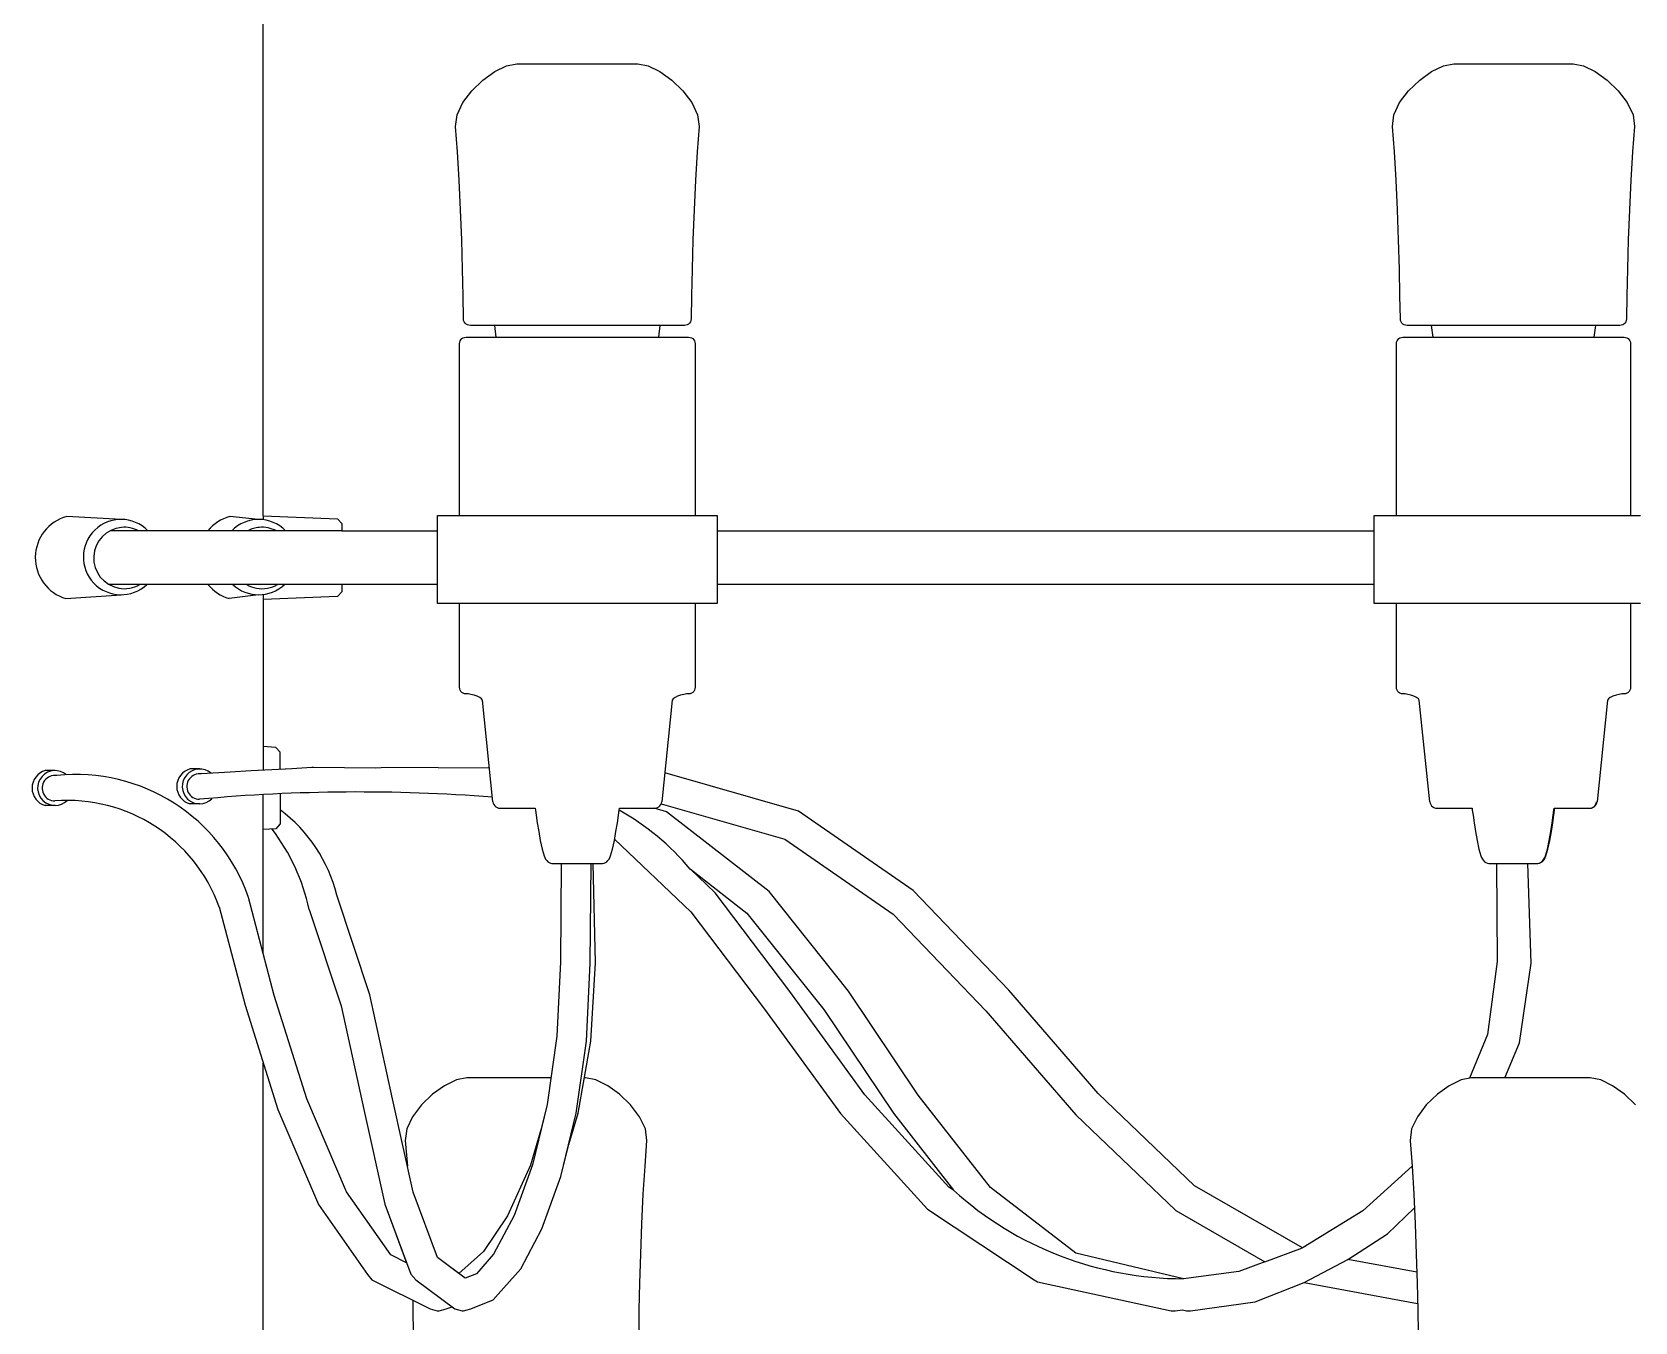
# Model space of a CAD drawing. Header units: millimetres. Extents: x 112 to 8820, y -2365 to 5002.
# Drawn here: x 3420 to 3602.2, y -539.9 to -393.3 of the extents above; entities that cross this region are included whole.
import ezdxf

# ---------------------------------------------------------------- set-up
doc = ezdxf.new("R2010")
doc.units = ezdxf.units.MM

# ---------------------------------------------------------------- blocks, each defined once
blk = doc.blocks.new('2097-50_EL_lateral')
for p, q in [((2.914, -82.192), (2.914, -61.681)), ((5.409, -77.242), (5.545, -77.144)), ((5.545, -77.144), (5.678, -77.078)), ((5.678, -77.078), (5.796, -77.054)), ((5.796, -77.054), (5.828, -77.054)), ((5.828, -77.054), (5.9, -77.054)), ((5.9, -77.054), (6.009, -77.054)), ((6.009, -77.054), (6.146, -77.054)), ((6.146, -77.054), (6.304, -77.054)), ((6.304, -77.054), (6.472, -77.054)), ((6.472, -77.054), (6.64, -77.054)), ((6.64, -77.054), (6.798, -77.054)), ((6.798, -77.054), (6.935, -77.054)), ((6.935, -77.054), (7.043, -77.054)), ((7.043, -77.054), (7.115, -77.054)), ((7.115, -77.054), (7.147, -77.054)), ((7.147, -77.054), (7.169, -77.054)), ((7.169, -77.054), (7.288, -77.078)), ((7.288, -77.078), (7.421, -77.144)), ((7.421, -77.144), (7.557, -77.242)), ((16.056, -77.242), (16.191, -77.144)), ((16.191, -77.144), (16.325, -77.078)), ((16.325, -77.078), (16.443, -77.054)), ((16.443, -77.054), (16.449, -77.054)), ((16.449, -77.054), (16.48, -77.054)), ((16.48, -77.054), (16.553, -77.054)), ((16.553, -77.054), (16.661, -77.054)), ((16.661, -77.054), (16.798, -77.054)), ((16.798, -77.054), (16.956, -77.054)), ((16.956, -77.054), (17.124, -77.054)), ((17.124, -77.054), (17.292, -77.054)), ((17.292, -77.054), (17.45, -77.054)), ((17.45, -77.054), (17.587, -77.054)), ((17.587, -77.054), (17.695, -77.054)), ((17.695, -77.054), (17.767, -77.054)), ((17.767, -77.054), (17.799, -77.054)), ((17.799, -77.054), (17.917, -77.078)), ((17.917, -77.078), (18.051, -77.144)), ((18.051, -77.144), (18.187, -77.242)), ((5.182, -77.497), (5.284, -77.363)), ((5.284, -77.363), (5.409, -77.242)), ((7.557, -77.242), (7.682, -77.363)), ((7.682, -77.363), (7.784, -77.497)), ((15.828, -77.497), (15.93, -77.363)), ((15.93, -77.363), (16.056, -77.242)), ((18.187, -77.242), (18.312, -77.363)), ((18.312, -77.363), (18.414, -77.497)), ((5.116, -77.635), (5.182, -77.497)), ((7.784, -77.497), (7.85, -77.635)), ((15.763, -77.635), (15.828, -77.497)), ((18.414, -77.497), (18.48, -77.635)), ((5.099, -77.768), (5.116, -77.635)), ((5.121, -78.057), (5.099, -77.768)), ((7.867, -77.768), (7.844, -78.057)), ((7.85, -77.635), (7.867, -77.768)), ((15.745, -77.768), (15.763, -77.635)), ((15.768, -78.057), (15.745, -77.768)), ((18.497, -77.768), (18.474, -78.057)), ((18.48, -77.635), (18.497, -77.768)), ((5.141, -78.377), (5.121, -78.057)), ((7.844, -78.057), (7.825, -78.377)), ((15.787, -78.377), (15.768, -78.057)), ((18.474, -78.057), (18.455, -78.377)), ((5.157, -78.716), (5.141, -78.377)), ((7.825, -78.377), (7.809, -78.716)), ((15.803, -78.716), (15.787, -78.377)), ((18.455, -78.377), (18.439, -78.716)), ((5.17, -79.058), (5.157, -78.716)), ((7.809, -78.716), (7.796, -79.058)), ((15.816, -79.058), (15.803, -78.716)), ((18.439, -78.716), (18.426, -79.058)), ((5.179, -79.388), (5.17, -79.058)), ((7.796, -79.058), (7.787, -79.388)), ((15.826, -79.388), (15.816, -79.058)), ((18.426, -79.058), (18.416, -79.388)), ((5.186, -79.692), (5.179, -79.388)), ((7.787, -79.388), (7.78, -79.692)), ((15.832, -79.692), (15.826, -79.388)), ((18.416, -79.388), (18.41, -79.692)), ((5.189, -79.956), (5.186, -79.692)), ((7.78, -79.692), (7.777, -79.956)), ((15.836, -79.956), (15.832, -79.692)), ((18.41, -79.692), (18.406, -79.956)), ((5.191, -79.973), (5.189, -79.956)), ((7.777, -79.956), (7.774, -79.973)), ((15.838, -79.973), (15.836, -79.956)), ((18.406, -79.956), (18.404, -79.973)), ((5.197, -79.989), (5.191, -79.973)), ((5.207, -80.002), (5.197, -79.989)), ((5.219, -80.014), (5.207, -80.002)), ((5.233, -80.022), (5.219, -80.014)), ((5.249, -80.027), (5.233, -80.022)), ((5.267, -80.029), (5.249, -80.027)), ((5.324, -80.029), (5.267, -80.029)), ((5.452, -80.029), (5.324, -80.029)), ((5.544, -80.029), (5.452, -80.029)), ((5.562, -80.163), (5.544, -80.029)), ((7.422, -80.029), (5.544, -80.029)), ((7.422, -80.029), (7.404, -80.163)), ((7.491, -80.029), (7.422, -80.029)), ((7.62, -80.029), (7.491, -80.029)), ((7.677, -80.029), (7.62, -80.029)), ((7.699, -80.029), (7.677, -80.029)), ((7.717, -80.027), (7.699, -80.029)), ((7.733, -80.022), (7.717, -80.027)), ((7.747, -80.014), (7.733, -80.022)), ((7.759, -80.002), (7.747, -80.014)), ((7.768, -79.989), (7.759, -80.002)), ((7.774, -79.973), (7.768, -79.989)), ((15.844, -79.989), (15.838, -79.973)), ((15.853, -80.002), (15.844, -79.989)), ((15.865, -80.014), (15.853, -80.002)), ((15.88, -80.022), (15.865, -80.014)), ((15.896, -80.027), (15.88, -80.022)), ((15.913, -80.029), (15.896, -80.027)), ((15.919, -80.029), (15.913, -80.029)), ((15.976, -80.029), (15.919, -80.029)), ((16.105, -80.029), (15.976, -80.029)), ((16.19, -80.029), (16.105, -80.029)), ((16.209, -80.163), (16.19, -80.029)), ((18.052, -80.029), (16.19, -80.029)), ((18.052, -80.029), (18.034, -80.163)), ((18.143, -80.029), (18.052, -80.029)), ((18.272, -80.029), (18.143, -80.029)), ((18.329, -80.029), (18.272, -80.029)), ((18.346, -80.027), (18.329, -80.029)), ((18.363, -80.022), (18.346, -80.027)), ((18.377, -80.014), (18.363, -80.022)), ((18.389, -80.002), (18.377, -80.014)), ((18.398, -79.989), (18.389, -80.002)), ((18.404, -79.973), (18.398, -79.989)), ((5.144, -80.237), (5.146, -80.22)), ((5.144, -82.19), (5.144, -80.237)), ((5.146, -80.22), (5.152, -80.205)), ((5.152, -80.205), (5.16, -80.191)), ((5.16, -80.191), (5.172, -80.179)), ((5.172, -80.179), (5.186, -80.171)), ((5.186, -80.171), (5.201, -80.165)), ((5.201, -80.165), (5.218, -80.163)), ((5.218, -80.163), (5.246, -80.163)), ((5.246, -80.163), (5.327, -80.163)), ((5.327, -80.163), (5.458, -80.163)), ((5.458, -80.163), (5.633, -80.163)), ((5.633, -80.163), (5.845, -80.163)), ((5.845, -80.163), (6.084, -80.163)), ((6.084, -80.163), (6.341, -80.163)), ((6.341, -80.163), (6.603, -80.163)), ((6.603, -80.163), (6.859, -80.163)), ((6.859, -80.163), (7.099, -80.163)), ((7.099, -80.163), (7.311, -80.163)), ((7.311, -80.163), (7.486, -80.163)), ((7.486, -80.163), (7.617, -80.163)), ((7.617, -80.163), (7.698, -80.163)), ((7.698, -80.163), (7.725, -80.163)), ((7.725, -80.163), (7.748, -80.163)), ((7.748, -80.163), (7.765, -80.165)), ((7.765, -80.165), (7.78, -80.171)), ((7.78, -80.171), (7.794, -80.179)), ((7.794, -80.179), (7.805, -80.191)), ((7.805, -80.191), (7.814, -80.205)), ((7.814, -80.205), (7.82, -80.22)), ((7.82, -80.22), (7.822, -80.237)), ((7.822, -80.237), (7.822, -82.19)), ((15.791, -80.237), (15.793, -80.22)), ((15.791, -82.19), (15.791, -80.237)), ((15.793, -80.22), (15.798, -80.205)), ((15.798, -80.205), (15.807, -80.191)), ((15.807, -80.191), (15.818, -80.179)), ((15.818, -80.179), (15.832, -80.171)), ((15.832, -80.171), (15.848, -80.165)), ((15.848, -80.165), (15.865, -80.163)), ((15.865, -80.163), (15.87, -80.163)), ((15.87, -80.163), (15.898, -80.163)), ((15.898, -80.163), (15.979, -80.163)), ((15.979, -80.163), (16.11, -80.163)), ((16.11, -80.163), (16.285, -80.163)), ((16.285, -80.163), (16.497, -80.163)), ((16.497, -80.163), (16.736, -80.163)), ((16.736, -80.163), (16.993, -80.163)), ((16.993, -80.163), (17.255, -80.163)), ((17.255, -80.163), (17.511, -80.163)), ((17.511, -80.163), (17.751, -80.163)), ((17.751, -80.163), (17.963, -80.163)), ((17.963, -80.163), (18.138, -80.163)), ((18.138, -80.163), (18.269, -80.163)), ((18.269, -80.163), (18.35, -80.163)), ((18.35, -80.163), (18.378, -80.163)), ((18.378, -80.163), (18.394, -80.165)), ((18.394, -80.165), (18.41, -80.171)), ((18.41, -80.171), (18.424, -80.179)), ((18.424, -80.179), (18.435, -80.191)), ((18.435, -80.191), (18.444, -80.205)), ((18.444, -80.205), (18.45, -80.22)), ((18.45, -80.22), (18.452, -80.237)), ((18.452, -80.237), (18.452, -82.19)), ((2.861, -82.235, 0.142), (2.535, -82.2, 0.047)), ((2.914, -82.192), (3.756, -82.227)), ((2.914, -82.192), (2.914, -82.238)), ((3.756, -82.227), (3.806, -82.279)), ((3.806, -82.279), (3.806, -82.298)), ((3.806, -82.298), (3.806, -82.353)), ((4.893, -82.972), (4.893, -82.19)), ((4.893, -82.19), (4.927, -82.19)), ((4.927, -82.19), (5.029, -82.19)), ((5.029, -82.19), (5.194, -82.19)), ((5.194, -82.19), (5.415, -82.19)), ((5.213, -82.19), (5.418, -82.19)), ((5.415, -82.19), (5.682, -82.19)), ((5.418, -82.19), (5.663, -82.19)), ((5.663, -82.19), (5.935, -82.19)), ((5.682, -82.19), (5.984, -82.19)), ((5.984, -82.19), (6.307, -82.19)), ((6.307, -82.19), (6.637, -82.19)), ((6.637, -82.19), (6.96, -82.19)), ((6.96, -82.19), (7.261, -82.19)), ((7.261, -82.19), (7.528, -82.19)), ((7.528, -82.19), (7.749, -82.19)), ((7.749, -82.19), (7.914, -82.19)), ((7.914, -82.19), (8.016, -82.19)), ((8.016, -82.19), (8.051, -82.19)), ((8.051, -82.19), (8.073, -82.19)), ((8.073, -82.19), (8.073, -82.972)), ((15.539, -82.972), (15.539, -82.19)), ((15.539, -82.19), (15.545, -82.19)), ((15.545, -82.19), (15.579, -82.19)), ((15.579, -82.19), (15.681, -82.19)), ((15.681, -82.19), (15.846, -82.19)), ((15.846, -82.19), (16.067, -82.19)), ((16.067, -82.19), (16.334, -82.19)), ((16.334, -82.19), (16.636, -82.19)), ((16.636, -82.19), (16.959, -82.19)), ((16.959, -82.19), (17.289, -82.19)), ((17.289, -82.19), (17.612, -82.19)), ((17.612, -82.19), (17.913, -82.19)), ((17.913, -82.19), (18.18, -82.19)), ((18.18, -82.19), (18.401, -82.19)), ((18.401, -82.19), (18.566, -82.19)), ((3.806, -82.363), (1.173, -82.363)), ((3.806, -82.353), (3.806, -82.363)), ((3.806, -82.363), (4.893, -82.363)), ((8.073, -82.363), (15.539, -82.363)), ((3.806, -82.972), (1.159, -82.972)), ((3.806, -83.056), (3.756, -83.109)), ((4.893, -82.972), (3.806, -82.972)), ((3.806, -82.972), (3.806, -82.982)), ((3.806, -82.982), (3.806, -83.037)), ((3.806, -83.037), (3.806, -83.056)), ((4.893, -83.19), (4.893, -82.972)), ((15.539, -82.972), (8.073, -82.972)), ((8.073, -82.972), (8.073, -83.19)), ((15.539, -83.19), (15.539, -82.972)), ((2.861, -83.09, 0.142), (2.525, -83.132, 0.047)), ((2.914, -83.086), (2.914, -85.086)), ((3.756, -83.109), (2.914, -83.143)), ((4.927, -83.19), (4.893, -83.19)), ((5.029, -83.19), (4.927, -83.19)), ((5.194, -83.19), (5.029, -83.19)), ((5.144, -84.142), (5.144, -83.19)), ((5.415, -83.19), (5.194, -83.19)), ((5.682, -83.19), (5.415, -83.19)), ((5.984, -83.19), (5.682, -83.19)), ((6.307, -83.19), (5.984, -83.19)), ((6.637, -83.19), (6.307, -83.19)), ((6.96, -83.19), (6.637, -83.19)), ((7.261, -83.19), (6.96, -83.19)), ((7.528, -83.19), (7.261, -83.19)), ((7.749, -83.19), (7.528, -83.19)), ((7.914, -83.19), (7.749, -83.19)), ((7.822, -83.19), (7.822, -84.142)), ((8.016, -83.19), (7.914, -83.19)), ((8.051, -83.19), (8.016, -83.19)), ((8.073, -83.19), (8.051, -83.19)), ((15.545, -83.19), (15.539, -83.19)), ((15.579, -83.19), (15.545, -83.19)), ((15.681, -83.19), (15.579, -83.19)), ((15.846, -83.19), (15.681, -83.19)), ((15.791, -84.142), (15.791, -83.19)), ((16.067, -83.19), (15.846, -83.19)), ((16.334, -83.19), (16.067, -83.19)), ((16.636, -83.19), (16.334, -83.19)), ((16.959, -83.19), (16.636, -83.19)), ((17.289, -83.19), (16.959, -83.19)), ((17.612, -83.19), (17.289, -83.19)), ((17.913, -83.19), (17.612, -83.19)), ((18.18, -83.19), (17.913, -83.19)), ((18.401, -83.19), (18.18, -83.19)), ((18.566, -83.19), (18.401, -83.19)), ((18.452, -83.19), (18.452, -84.142)), ((5.146, -84.159), (5.144, -84.142)), ((7.822, -84.142), (7.82, -84.159)), ((15.793, -84.159), (15.791, -84.142)), ((18.452, -84.142), (18.45, -84.159)), ((5.152, -84.175), (5.146, -84.159)), ((5.16, -84.189), (5.152, -84.175)), ((5.172, -84.2), (5.16, -84.189)), ((5.186, -84.209), (5.172, -84.2)), ((5.201, -84.215), (5.186, -84.209)), ((5.218, -84.216), (5.201, -84.215)), ((5.243, -84.218), (5.218, -84.216)), ((5.274, -84.224), (5.243, -84.218)), ((5.309, -84.232), (5.274, -84.224)), ((5.343, -84.244), (5.309, -84.232)), ((5.373, -84.257), (5.343, -84.244)), ((5.395, -84.273), (5.373, -84.257)), ((5.405, -84.29), (5.395, -84.273)), ((5.524, -85.442), (5.405, -84.29)), ((7.561, -84.29), (7.442, -85.442)), ((7.571, -84.273), (7.561, -84.29)), ((7.593, -84.257), (7.571, -84.273)), ((7.623, -84.244), (7.593, -84.257)), ((7.657, -84.232), (7.623, -84.244)), ((7.692, -84.224), (7.657, -84.232)), ((7.723, -84.218), (7.692, -84.224)), ((7.748, -84.216), (7.723, -84.218)), ((7.765, -84.215), (7.748, -84.216)), ((7.78, -84.209), (7.765, -84.215)), ((7.794, -84.2), (7.78, -84.209)), ((7.805, -84.189), (7.794, -84.2)), ((7.814, -84.175), (7.805, -84.189)), ((7.82, -84.159), (7.814, -84.175)), ((15.798, -84.175), (15.793, -84.159)), ((15.807, -84.189), (15.798, -84.175)), ((15.818, -84.2), (15.807, -84.189)), ((15.832, -84.209), (15.818, -84.2)), ((15.848, -84.215), (15.832, -84.209)), ((15.865, -84.216), (15.848, -84.215)), ((15.889, -84.218), (15.865, -84.216)), ((15.92, -84.224), (15.889, -84.218)), ((15.955, -84.232), (15.92, -84.224)), ((15.99, -84.244), (15.955, -84.232)), ((16.02, -84.257), (15.99, -84.244)), ((16.042, -84.273), (16.02, -84.257)), ((16.051, -84.29), (16.042, -84.273)), ((16.171, -85.442), (16.051, -84.29)), ((18.191, -84.29), (18.072, -85.442)), ((18.201, -84.273), (18.191, -84.29)), ((18.222, -84.257), (18.201, -84.273)), ((18.252, -84.244), (18.222, -84.257)), ((18.287, -84.232), (18.252, -84.244)), ((18.322, -84.224), (18.287, -84.232)), ((18.353, -84.218), (18.322, -84.224)), ((18.378, -84.216), (18.353, -84.218)), ((18.394, -84.215), (18.378, -84.216)), ((18.41, -84.209), (18.394, -84.215)), ((18.424, -84.2), (18.41, -84.209)), ((18.435, -84.189), (18.424, -84.2)), ((18.444, -84.175), (18.435, -84.189)), ((18.45, -84.159), (18.444, -84.175)), ((3.056, -84.825), (2.914, -84.814)), ((3.106, -84.88), (3.056, -84.825)), ((3.106, -84.899), (3.106, -84.88)), ((3.24, -85.068), (3.011, -85.081)), ((3.106, -84.954), (3.106, -84.899)), ((3.106, -85.04), (3.106, -84.954)), ((3.106, -85.075), (3.106, -85.04)), ((3.24, -85.068), (3.106, -85.075)), ((3.467, -85.055), (3.24, -85.068)), ((3.467, -85.055), (3.24, -85.068)), ((3.482, -85.055), (3.467, -85.055)), ((3.482, -85.055), (3.467, -85.055)), ((3.484, -85.055), (3.482, -85.055)), ((3.484, -85.055), (3.482, -85.055)), ((4.188, -85.061), (3.484, -85.055)), ((4.188, -85.061), (3.484, -85.055)), ((4.317, -85.055), (4.188, -85.061)), ((4.317, -85.055), (4.188, -85.061)), ((5.485, -85.063), (4.317, -85.055)), ((5.485, -85.063), (4.317, -85.055)), ((0.547, -85.089, -0.203), (0.437, -85.089, -0.203)), ((2.191, -85.07), (2.081, -85.07)), ((2.539, -85.106), (2.212, -85.127, 0.203)), ((2.777, -85.093), (2.539, -85.106)), ((3.011, -85.081), (2.777, -85.093)), ((8.997, -85.551), (7.476, -85.115)), ((8.997, -85.551), (7.476, -85.115)), ((2.914, -87.168), (2.914, -85.362)), ((3.106, -85.352), (3.106, -85.675)), ((0.547, -85.485, -0.203), (0.437, -85.485, -0.203)), ((2.191, -85.467), (2.081, -85.467)), ((3.106, -85.534), (3.106, -85.62)), ((5.524, -85.442), (5.528, -85.46)), ((5.528, -85.46), (5.535, -85.475)), ((5.535, -85.475), (5.545, -85.489)), ((5.545, -85.489), (5.557, -85.5)), ((5.557, -85.5), (5.572, -85.509)), ((5.572, -85.509), (5.588, -85.514)), ((5.588, -85.514), (5.606, -85.516)), ((5.606, -85.516), (5.625, -85.516)), ((5.625, -85.516), (5.681, -85.516)), ((5.681, -85.516), (5.771, -85.516)), ((5.771, -85.516), (5.892, -85.516)), ((5.892, -85.516), (6.005, -85.516)), ((6.005, -85.516), (6.008, -85.538)), ((6.008, -85.538), (6.016, -85.597)), ((6.016, -85.597), (6.028, -85.682)), ((6.938, -85.682), (6.95, -85.597)), ((6.95, -85.597), (6.958, -85.538)), ((6.958, -85.538), (6.961, -85.516)), ((6.961, -85.516), (7.051, -85.516)), ((7.051, -85.516), (7.172, -85.516)), ((7.172, -85.516), (7.263, -85.516)), ((7.263, -85.516), (7.319, -85.516)), ((7.319, -85.516), (7.338, -85.516)), ((7.338, -85.516), (7.341, -85.516)), ((7.341, -85.516), (7.36, -85.516)), ((7.497, -85.559), (7.355, -85.516)), ((7.497, -85.559), (7.355, -85.516)), ((7.36, -85.516), (7.378, -85.514)), ((7.378, -85.514), (7.394, -85.509)), ((7.394, -85.509), (7.409, -85.5)), ((7.409, -85.5), (7.421, -85.489)), ((7.421, -85.489), (7.431, -85.475)), ((7.431, -85.475), (7.438, -85.46)), ((7.435, -85.466), (8.841, -85.869)), ((7.435, -85.466), (8.841, -85.869)), ((7.438, -85.46), (7.442, -85.442)), ((8.662, -86.462), (7.497, -85.559)), ((8.662, -86.462), (7.497, -85.559)), ((10.3, -86.452), (8.997, -85.551)), ((10.3, -86.452), (8.997, -85.551)), ((16.171, -85.442), (16.174, -85.46)), ((16.171, -85.442), (16.174, -85.46)), ((16.174, -85.46), (16.181, -85.475)), ((16.174, -85.46), (16.181, -85.475)), ((16.181, -85.475), (16.191, -85.489)), ((16.181, -85.475), (16.191, -85.489)), ((16.191, -85.489), (16.204, -85.5)), ((16.191, -85.489), (16.204, -85.5)), ((16.204, -85.5), (16.218, -85.509)), ((16.204, -85.5), (16.218, -85.509)), ((16.218, -85.509), (16.235, -85.514)), ((16.218, -85.509), (16.235, -85.514)), ((16.235, -85.514), (16.252, -85.516)), ((16.235, -85.514), (16.252, -85.516)), ((16.252, -85.516), (16.271, -85.516)), ((16.252, -85.516), (16.271, -85.516)), ((16.271, -85.516), (16.327, -85.516)), ((16.271, -85.516), (16.327, -85.516)), ((16.327, -85.516), (16.418, -85.516)), ((16.327, -85.516), (16.418, -85.516)), ((16.418, -85.516), (16.539, -85.516)), ((16.418, -85.516), (16.539, -85.516)), ((16.539, -85.516), (16.652, -85.516)), ((16.539, -85.516), (16.652, -85.516)), ((16.652, -85.516), (16.654, -85.538)), ((16.652, -85.516), (16.654, -85.538)), ((16.654, -85.538), (16.662, -85.597)), ((16.654, -85.538), (16.662, -85.597)), ((16.662, -85.597), (16.674, -85.682)), ((16.662, -85.597), (16.674, -85.682)), ((17.562, -85.682), (17.574, -85.597)), ((17.568, -85.682), (17.58, -85.597)), ((17.574, -85.597), (17.582, -85.538)), ((17.58, -85.597), (17.588, -85.538)), ((17.582, -85.538), (17.585, -85.516)), ((17.585, -85.516), (17.698, -85.516)), ((17.588, -85.538), (17.591, -85.516)), ((17.591, -85.516), (17.698, -85.516)), ((17.698, -85.516), (17.819, -85.516)), ((17.698, -85.516), (17.819, -85.516)), ((17.819, -85.516), (17.91, -85.516)), ((17.819, -85.516), (17.91, -85.516)), ((17.91, -85.516), (17.965, -85.516)), ((17.91, -85.516), (17.965, -85.516)), ((17.965, -85.516), (17.984, -85.516)), ((17.965, -85.516), (17.984, -85.516)), ((17.984, -85.516), (18.002, -85.514)), ((17.984, -85.516), (17.99, -85.516)), ((17.99, -85.516), (18.008, -85.514)), ((18.002, -85.514), (18.018, -85.509)), ((18.008, -85.514), (18.024, -85.509)), ((18.018, -85.509), (18.033, -85.5)), ((18.024, -85.509), (18.038, -85.5)), ((18.033, -85.5), (18.045, -85.489)), ((18.038, -85.5), (18.051, -85.489)), ((18.045, -85.489), (18.055, -85.475)), ((18.051, -85.489), (18.061, -85.475)), ((18.055, -85.475), (18.062, -85.46)), ((18.061, -85.475), (18.068, -85.46)), ((18.062, -85.46), (18.066, -85.442)), ((18.068, -85.46), (18.072, -85.442)), ((3.056, -85.749), (2.914, -85.76)), ((3.106, -85.694), (3.056, -85.749)), ((3.106, -85.675), (3.106, -85.694)), ((6.028, -85.682), (6.044, -85.782)), ((6.044, -85.782), (6.062, -85.885)), ((6.904, -85.885), (6.922, -85.782)), ((6.922, -85.782), (6.938, -85.682)), ((16.674, -85.682), (16.69, -85.782)), ((16.674, -85.682), (16.69, -85.782)), ((16.69, -85.782), (16.709, -85.885)), ((16.69, -85.782), (16.709, -85.885)), ((17.528, -85.885), (17.547, -85.782)), ((17.534, -85.885), (17.552, -85.782)), ((17.547, -85.782), (17.562, -85.682)), ((17.552, -85.782), (17.568, -85.682)), ((6.062, -85.885), (6.083, -85.981)), ((6.883, -85.981), (6.904, -85.885)), ((6.907, -85.868), (7.773, -86.693)), ((6.907, -85.868), (7.773, -86.693)), ((8.841, -85.869), (10.071, -86.719)), ((8.841, -85.869), (10.071, -86.719)), ((16.709, -85.885), (16.729, -85.981)), ((16.709, -85.885), (16.729, -85.981)), ((17.507, -85.981), (17.528, -85.885)), ((17.513, -85.981), (17.534, -85.885)), ((6.083, -85.981), (6.105, -86.059)), ((6.105, -86.059), (6.113, -86.078)), ((6.113, -86.078), (6.123, -86.096)), ((6.123, -86.096), (6.135, -86.112)), ((6.135, -86.112), (6.148, -86.125)), ((6.148, -86.125), (6.163, -86.135)), ((6.163, -86.135), (6.178, -86.141)), ((6.178, -86.141), (6.195, -86.144)), ((6.195, -86.144), (6.201, -86.144)), ((6.201, -86.144), (6.219, -86.144)), ((6.219, -86.144), (6.248, -86.144)), ((6.248, -86.144), (6.287, -86.144)), ((6.287, -86.144), (6.334, -86.144)), ((6.301, -86.144), (6.291, -87.261)), ((6.301, -86.144), (6.291, -87.261)), ((6.334, -86.144), (6.386, -86.144)), ((6.386, -86.144), (6.443, -86.144)), ((6.443, -86.144), (6.501, -86.144)), ((6.501, -86.144), (6.557, -86.144)), ((6.557, -86.144), (6.61, -86.144)), ((6.61, -86.144), (6.657, -86.144)), ((6.63, -87.276), (6.64, -86.144)), ((6.657, -86.144), (6.695, -86.144)), ((6.689, -87.274), (6.661, -86.144)), ((6.695, -86.144), (6.724, -86.144)), ((6.724, -86.144), (6.742, -86.144)), ((6.742, -86.144), (6.748, -86.144)), ((6.748, -86.144), (6.764, -86.144)), ((6.764, -86.144), (6.77, -86.144)), ((6.77, -86.144), (6.787, -86.141)), ((6.787, -86.141), (6.803, -86.135)), ((6.803, -86.135), (6.818, -86.125)), ((6.818, -86.125), (6.831, -86.112)), ((6.831, -86.112), (6.843, -86.096)), ((6.843, -86.096), (6.853, -86.078)), ((6.853, -86.078), (6.861, -86.059)), ((6.861, -86.059), (6.883, -85.981)), ((16.729, -85.981), (16.752, -86.059)), ((16.729, -85.981), (16.752, -86.059)), ((16.752, -86.059), (16.76, -86.078)), ((16.752, -86.059), (16.76, -86.078)), ((16.76, -86.078), (16.77, -86.096)), ((16.76, -86.078), (16.77, -86.096)), ((16.77, -86.096), (16.781, -86.112)), ((16.77, -86.096), (16.781, -86.112)), ((16.781, -86.112), (16.794, -86.125)), ((16.781, -86.112), (16.794, -86.125)), ((16.794, -86.125), (16.809, -86.135)), ((16.794, -86.125), (16.809, -86.135)), ((16.809, -86.135), (16.825, -86.141)), ((16.809, -86.135), (16.825, -86.141)), ((16.825, -86.141), (16.842, -86.144)), ((16.825, -86.141), (16.842, -86.144)), ((16.842, -86.144), (16.848, -86.144)), ((16.842, -86.144), (16.848, -86.144)), ((16.848, -86.144), (16.866, -86.144)), ((16.848, -86.144), (16.866, -86.144)), ((16.866, -86.144), (16.895, -86.144)), ((16.866, -86.144), (16.895, -86.144)), ((16.895, -86.144), (16.927, -86.144)), ((16.895, -86.144), (16.933, -86.144)), ((16.927, -86.144), (16.938, -87.257)), ((16.927, -86.144), (16.938, -87.257)), ((16.933, -86.144), (16.98, -86.144)), ((16.98, -86.144), (17.033, -86.144)), ((17.033, -86.144), (17.089, -86.144)), ((17.089, -86.144), (17.147, -86.144)), ((17.147, -86.144), (17.204, -86.144)), ((17.204, -86.144), (17.257, -86.144)), ((17.257, -86.144), (17.303, -86.144)), ((17.321, -87.279), (17.286, -86.144)), ((17.286, -86.144), (17.303, -86.144)), ((17.321, -87.279), (17.286, -86.144)), ((17.303, -86.144), (17.342, -86.144)), ((17.303, -86.144), (17.342, -86.144)), ((17.342, -86.144), (17.371, -86.144)), ((17.342, -86.144), (17.371, -86.144)), ((17.371, -86.144), (17.389, -86.144)), ((17.371, -86.144), (17.389, -86.144)), ((17.389, -86.144), (17.395, -86.144)), ((17.389, -86.144), (17.395, -86.144)), ((17.395, -86.144), (17.412, -86.141)), ((17.395, -86.144), (17.4, -86.144)), ((17.4, -86.144), (17.417, -86.141)), ((17.412, -86.141), (17.428, -86.135)), ((17.417, -86.141), (17.433, -86.135)), ((17.428, -86.135), (17.442, -86.125)), ((17.433, -86.135), (17.448, -86.125)), ((17.442, -86.125), (17.455, -86.112)), ((17.448, -86.125), (17.461, -86.112)), ((17.455, -86.112), (17.467, -86.096)), ((17.461, -86.112), (17.473, -86.096)), ((17.467, -86.096), (17.477, -86.078)), ((17.473, -86.096), (17.483, -86.078)), ((17.477, -86.078), (17.485, -86.059)), ((17.483, -86.078), (17.491, -86.059)), ((17.485, -86.059), (17.507, -85.981)), ((17.491, -86.059), (17.513, -85.981)), ((7.764, -86.207), (8.411, -86.709)), ((8.048, -86.478), (7.764, -86.207)), ((8.048, -86.478), (7.764, -86.207)), ((7.764, -86.207), (8.411, -86.709)), ((4.124, -87.637), (3.75, -86.505)), ((4.124, -87.637), (3.75, -86.505)), ((8.896, -87.601), (8.048, -86.478)), ((8.896, -87.601), (8.048, -86.478)), ((9.566, -87.596), (8.662, -86.462)), ((9.566, -87.596), (8.662, -86.462)), ((11.385, -87.583), (10.3, -86.452)), ((11.385, -87.583), (10.3, -86.452)), ((2.414, -86.639), (2.707, -87.755)), ((3.039, -87.646), (2.747, -86.532)), ((3.437, -86.666), (3.8, -87.764)), ((3.437, -86.666), (3.8, -87.764)), ((7.773, -86.693), (8.609, -87.8)), ((7.773, -86.693), (8.609, -87.8)), ((8.411, -86.709), (9.285, -87.805)), ((8.411, -86.709), (9.285, -87.805)), ((10.071, -86.719), (11.127, -87.818)), ((10.071, -86.719), (11.127, -87.818)), ((6.291, -87.261), (6.251, -88.107)), ((6.291, -87.261), (6.251, -88.107)), ((6.587, -88.165), (6.63, -87.276)), ((6.637, -88.164), (6.689, -87.274)), ((16.938, -87.257), (16.825, -88.087)), ((16.938, -87.257), (16.825, -88.087)), ((17.192, -88.184), (17.321, -87.279)), ((17.192, -88.184), (17.321, -87.279)), ((9.752, -88.774), (8.896, -87.601)), ((9.752, -88.774), (8.896, -87.601)), ((10.357, -88.776), (9.566, -87.596)), ((10.357, -88.776), (9.566, -87.596)), ((12.402, -88.759), (11.385, -87.583)), ((12.402, -88.759), (11.385, -87.583)), ((2.707, -87.755), (3.08, -88.941)), ((3.408, -88.818), (3.039, -87.646)), ((3.8, -87.764), (4.058, -88.939)), ((3.8, -87.764), (4.058, -88.939)), ((4.384, -88.82), (4.124, -87.637)), ((4.384, -88.82), (4.124, -87.637)), ((8.609, -87.8), (9.473, -88.985)), ((8.609, -87.8), (9.473, -88.985)), ((9.285, -87.805), (10.075, -88.984)), ((9.285, -87.805), (10.075, -88.984)), ((11.127, -87.818), (12.149, -89.001)), ((11.127, -87.818), (12.149, -89.001)), ((6.251, -88.107), (6.14, -88.882)), ((6.251, -88.107), (6.14, -88.882)), ((6.471, -88.983), (6.587, -88.165)), ((6.493, -88.981), (6.637, -88.164)), ((16.825, -88.087), (16.623, -88.584)), ((16.825, -88.087), (16.623, -88.584)), ((17.023, -88.58), (17.192, -88.184)), ((17.023, -88.58), (17.192, -88.184)), ((2.914, -93.699), (2.914, -88.413)), ((4.974, -88.67), (4.838, -88.768)), ((5.108, -88.604), (4.974, -88.67)), ((5.226, -88.58), (5.108, -88.604)), ((5.258, -88.58), (5.226, -88.58)), ((5.33, -88.58), (5.258, -88.58)), ((5.438, -88.58), (5.33, -88.58)), ((5.575, -88.58), (5.438, -88.58)), ((5.733, -88.58), (5.575, -88.58)), ((5.901, -88.58), (5.733, -88.58)), ((6.069, -88.58), (5.901, -88.58)), ((6.183, -88.58), (6.069, -88.58)), ((6.576, -88.58), (6.563, -88.58)), ((6.695, -88.604), (6.576, -88.58)), ((6.828, -88.67), (6.695, -88.604)), ((6.964, -88.768), (6.828, -88.67)), ((16.392, -88.67), (16.257, -88.768)), ((16.526, -88.604), (16.392, -88.67)), ((16.644, -88.58), (16.526, -88.604)), ((16.676, -88.58), (16.644, -88.58)), ((16.748, -88.58), (16.676, -88.58)), ((16.856, -88.58), (16.748, -88.58)), ((16.993, -88.58), (16.856, -88.58)), ((17.151, -88.58), (16.993, -88.58)), ((17.319, -88.58), (17.151, -88.58)), ((17.488, -88.58), (17.319, -88.58)), ((17.645, -88.58), (17.488, -88.58)), ((17.783, -88.58), (17.645, -88.58)), ((17.891, -88.58), (17.783, -88.58)), ((17.963, -88.58), (17.891, -88.58)), ((17.995, -88.58), (17.963, -88.58)), ((18.113, -88.604), (17.995, -88.58)), ((18.246, -88.67), (18.113, -88.604)), ((18.382, -88.768), (18.246, -88.67)), ((3.859, -89.875), (3.408, -88.818)), ((4.616, -89.881), (4.384, -88.82)), ((4.616, -89.881), (4.384, -88.82)), ((4.713, -88.889), (4.611, -89.023)), ((4.838, -88.768), (4.713, -88.889)), ((6.14, -88.882), (5.974, -89.57)), ((6.14, -88.882), (6.07, -89.171)), ((7.089, -88.889), (6.964, -88.768)), ((7.191, -89.023), (7.089, -88.889)), ((10.706, -89.824), (9.752, -88.774)), ((10.706, -89.824), (9.752, -88.774)), ((11.178, -89.828), (10.357, -88.776)), ((11.178, -89.828), (10.357, -88.776)), ((13.497, -89.807), (12.402, -88.759)), ((13.497, -89.807), (12.402, -88.759)), ((16.131, -88.889), (16.03, -89.023)), ((16.257, -88.768), (16.131, -88.889)), ((18.507, -88.889), (18.382, -88.768)), ((3.08, -88.941), (3.541, -90.022)), ((4.058, -88.939), (4.294, -90.016)), ((4.058, -88.939), (4.294, -90.016)), ((4.611, -89.023), (4.545, -89.162)), ((6.297, -89.701), (6.471, -88.983)), ((6.385, -89.339), (6.493, -88.981)), ((7.257, -89.162), (7.191, -89.023)), ((9.473, -88.985), (10.462, -90.073)), ((9.473, -88.985), (10.462, -90.073)), ((10.075, -88.984), (10.758, -89.859)), ((10.075, -88.984), (10.758, -89.859)), ((12.149, -89.001), (13.286, -90.09)), ((12.149, -89.001), (13.286, -90.09)), ((16.03, -89.023), (15.964, -89.162)), ((4.545, -89.162), (4.528, -89.294)), ((6.07, -89.171), (5.949, -89.572)), ((7.274, -89.294), (7.257, -89.162)), ((15.964, -89.162), (15.946, -89.294)), ((4.528, -89.294), (4.551, -89.583)), ((6.297, -89.701), (6.385, -89.339)), ((7.252, -89.583), (7.274, -89.294)), ((15.946, -89.294), (15.969, -89.583)), ((4.551, -89.583), (4.551, -89.584)), ((5.949, -89.572), (5.688, -90.149)), ((5.974, -89.57), (5.765, -90.146)), ((7.232, -89.903), (7.252, -89.583)), ((15.969, -89.583), (15.409, -90.094)), ((15.969, -89.583), (15.409, -90.094)), ((15.969, -89.583), (15.988, -89.903)), ((6.081, -90.298), (6.297, -89.701)), ((6.081, -90.298), (6.297, -89.701)), ((4.362, -90.593), (3.859, -89.875)), ((4.892, -90.622), (4.616, -89.881)), ((4.892, -90.622), (4.616, -89.881)), ((7.216, -90.242), (7.232, -89.903)), ((10.758, -89.859), (10.706, -89.824)), ((10.758, -89.859), (10.706, -89.824)), ((12.147, -90.572), (11.178, -89.828)), ((12.147, -90.572), (11.178, -89.828)), ((14.723, -90.514), (13.497, -89.807)), ((14.723, -90.514), (13.497, -89.807)), ((15.988, -89.903), (16.004, -90.242)), ((3.541, -90.022), (4.098, -90.817)), ((4.294, -90.016), (4.591, -90.813)), ((4.294, -90.016), (4.542, -90.683)), ((5.688, -90.149), (5.415, -90.553)), ((5.765, -90.146), (5.53, -90.586)), ((10.462, -90.073), (11.673, -90.877)), ((10.462, -90.073), (11.673, -90.877)), ((13.286, -90.09), (14.297, -90.672)), ((13.286, -90.09), (14.297, -90.672)), ((15.409, -90.094), (14.732, -90.51)), ((15.409, -90.094), (14.732, -90.51)), ((15.69, -90.352), (15.996, -90.058)), ((15.69, -90.352), (15.996, -90.058)), ((5.839, -90.752), (6.081, -90.298)), ((5.839, -90.752), (6.081, -90.298)), ((7.203, -90.584), (7.216, -90.242)), ((16.004, -90.242), (16.017, -90.584)), ((14.297, -90.672), (14.723, -90.514)), ((14.732, -90.51), (14.723, -90.514)), ((14.732, -90.51), (14.723, -90.514)), ((15.241, -90.644), (15.69, -90.352)), ((15.241, -90.644), (15.69, -90.352)), ((4.542, -90.683), (4.362, -90.593)), ((5.209, -90.858), (4.892, -90.622)), ((5.135, -90.803), (4.892, -90.622)), ((5.415, -90.553), (5.135, -90.803)), ((5.53, -90.586), (5.337, -90.807)), ((7.194, -90.914), (7.203, -90.584)), ((13.37, -90.864), (12.147, -90.572)), ((13.37, -90.864), (12.147, -90.572)), ((14.297, -90.672), (14.001, -90.782)), ((14.297, -90.672), (14.001, -90.782)), ((14.743, -90.908), (15.241, -90.644)), ((16.023, -90.788), (15.241, -90.644)), ((16.023, -90.788), (15.241, -90.644)), ((16.017, -90.584), (16.027, -90.914)), ((4.098, -90.817), (4.149, -90.877)), ((4.149, -90.877), (4.81, -91.206)), ((4.591, -90.813), (4.647, -90.875)), ((4.647, -90.875), (5.091, -91.205)), ((5.337, -90.807), (5.209, -90.858)), ((5.585, -91.041), (5.839, -90.752)), ((5.585, -91.041), (5.839, -90.752)), ((11.673, -90.877), (11.712, -90.898)), ((11.673, -90.877), (11.712, -90.898)), ((14.001, -90.782), (13.37, -90.864)), ((14.001, -90.782), (13.37, -90.864)), ((5.526, -91.104), (5.585, -91.041)), ((5.526, -91.104), (5.585, -91.041)), ((7.187, -91.218), (7.194, -90.914)), ((11.712, -90.898), (13.23, -91.229)), ((11.712, -90.898), (13.23, -91.229)), ((14.188, -91.126), (14.743, -90.908)), ((14.188, -91.126), (14.743, -90.908)), ((14.743, -90.908), (16.032, -91.146)), ((14.743, -90.908), (16.032, -91.146)), ((16.027, -90.914), (16.033, -91.218)), ((4.613, -91.108), (4.615, -91.218)), ((4.615, -91.218), (4.619, -91.482)), ((4.81, -91.206), (4.891, -91.229)), ((4.891, -91.229), (4.911, -91.229)), ((4.911, -91.229), (4.992, -91.205)), ((4.992, -91.205), (5.062, -91.183)), ((5.062, -91.183), (5.091, -91.205)), ((5.091, -91.205), (5.175, -91.229)), ((5.091, -91.205), (5.175, -91.229)), ((5.175, -91.229), (5.19, -91.229)), ((5.175, -91.229), (5.19, -91.229)), ((5.19, -91.229), (5.274, -91.207)), ((5.19, -91.229), (5.274, -91.207)), ((5.274, -91.207), (5.526, -91.104)), ((5.274, -91.207), (5.526, -91.104)), ((7.184, -91.482), (7.187, -91.218)), ((13.23, -91.229), (13.277, -91.229)), ((13.23, -91.229), (13.277, -91.229)), ((13.277, -91.229), (13.36, -91.218)), ((13.277, -91.229), (13.36, -91.218)), ((13.36, -91.218), (13.406, -91.229)), ((13.36, -91.218), (13.406, -91.229)), ((13.406, -91.229), (13.45, -91.229)), ((13.406, -91.229), (13.45, -91.229)), ((13.45, -91.229), (14.188, -91.126)), ((13.45, -91.229), (14.188, -91.126)), ((16.033, -91.218), (16.037, -91.482))]:
    blk.add_line(p, q)
at = {"extrusion": (1.04654e-19, -0.001462, 0.999999)}
for p, q in [((1.297, -82.235, 0.142), (0.681, -82.2, 0.142)), ((0.671, -83.132, 0.141), (1.297, -83.09, 0.142))]:
    blk.add_line(p, q, dxfattribs=at)
for centre, radius, start, end in [((0.808, -82.668, 0.047), 0.485, 105.2166, 253.524), ((1.297, -82.662, 0.142), 0.428, 44.3824, 313.5514), ((1.335, -82.672, 0.142), 0.349, 95.2856, 259.575), ((1.335, -82.672, 0.142), 0.349, 62.2823, 95.2856), ((2.662, -82.668, 0.047), 0.485, 105.2166, 141.0649), ((2.861, -82.662, 0.142), 0.428, 44.3824, 135.6176), ((2.9, -82.672, 0.142), 0.349, 95.2856, 117.7177), ((2.9, -82.672, 0.142), 0.349, 62.2823, 95.2856), ((1.335, -82.672, 0.142), 0.349, 259.575, 300.5084), ((2.662, -82.668, 0.047), 0.485, 218.9187, 253.524), ((2.861, -82.662, 0.142), 0.428, 226.4837, 313.5514), ((2.9, -82.672, 0.142), 0.349, 239.5501, 259.575), ((2.9, -82.672, 0.142), 0.349, 259.575, 300.5084), ((0.492, -85.287, -0.203), 0.206, 105.4166, 254.5834), ((0.547, -85.287, -0.203), 0.198, 49.412, 314.9304), ((0.546, -85.288), 0.145, 81.2448, 270), ((0.788, -87.204), 2.07, 18.9225, 96.1146), ((2.136, -85.269), 0.206, 105.4166, 254.5834), ((2.191, -85.269), 0.198, 49.412, 314.9304), ((2.19, -85.27, 0.203), 0.145, 81.2448, 270), ((0.689, -87.261), 1.833, 19.8304, 94.486), ((3.988, -104.977), 19.645, 85.5305, 95.2509), ((2.069, -86.921), 1.731, 13.8946, 53.2197), ((5.561, -88.041), 2.866, 39.7725, 60.8296), ((1.155, -87.168), 2.336, 12.407, 37.285), ((13.371, -86.965), 3.899, 227.9189, 269.9836)]:
    blk.add_arc(centre, radius, start, end)

msp = doc.modelspace()

# ---------------------------------------------------------------- block references
at = {"color": 1, "xscale": 10, "yscale": 10, "zscale": 10}
msp.add_blockref('2097-50_EL_lateral', (3417.13, 373.69), dxfattribs=at)

doc.saveas('drawing.dxf')
